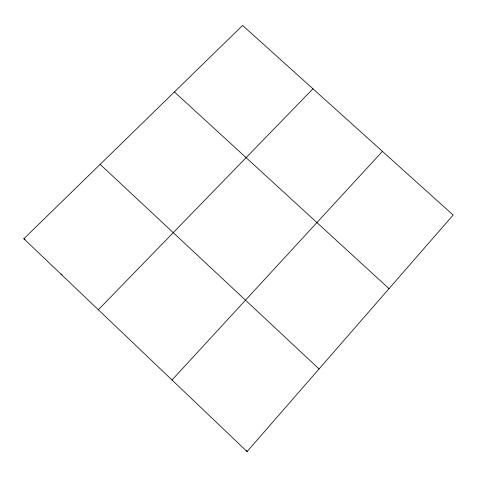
<?xml version="1.0" encoding="UTF-8"?>
<svg xmlns="http://www.w3.org/2000/svg" width="477" height="477" viewBox="0 0 477 477"><rect width="100%" height="100%" fill="white"/><g stroke="black" fill="none" stroke-linecap="round" stroke-linejoin="round"><path stroke-width="0.72" d="M247.086 451.564L453.15 215.044L242.59 25.436L23.85 238.756L247.086 451.564L246.514 450.27M172.012 379.996L382.447 151.376M98.34 309.764L312.96 88.8M60.919 274.09L62.165 274.657M23.85 238.756L25.084 239.448M174.403 91.93L389.017 288.651M100.146 164.35L319.071 368.936"/></g></svg>
